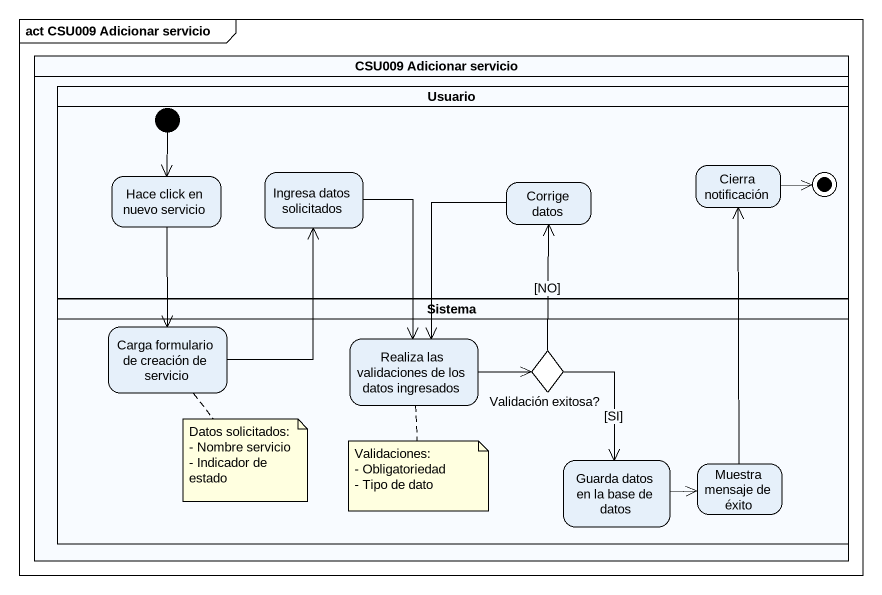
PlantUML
@startuml
mainframe act CSU009 Adicionar servicio
hide empty description
state "CSU009 Adicionar servicio" as CSU009_Adicionar_servicio <<partition>> {
  state Usuario <<partition>> {
    state "Hace click en nuevo servicio" as Hace_click_en_nuevo_servicio
    state "Ingresa datos solicitados" as Ingresa_datos_solicitados
    state "Corrige datos" as Corrige_datos
    state "Cierra notificación" as Cierra_notificación
    [*] --> Hace_click_en_nuevo_servicio
    Cierra_notificación -right-> [*]
  }
  state Sistema <<partition>> {
    state "Carga formulario de creación de servicio" as Carga_formulario_de
    state "Realiza las validaciones de los datos ingresados" as Realiza_las_validaciones_de
    state "Validación exitosa?" as Validación_exitosa <<choice>>
    state "Guarda datos en la base de datos" as Guarda_datos_en_la_base_de
    state "Muestra mensaje de éxito" as Muestra_mensaje_de_éxito
  }
}
Hace_click_en_nuevo_servicio --> Carga_formulario_de
Ingresa_datos_solicitados --> Realiza_las_validaciones_de
Corrige_datos --> Realiza_las_validaciones_de
Carga_formulario_de -up-> Ingresa_datos_solicitados
Realiza_las_validaciones_de -right-> Validación_exitosa
Validación_exitosa -up-> Corrige_datos : [NO]
Validación_exitosa --> Guarda_datos_en_la_base_de : [SI]
Guarda_datos_en_la_base_de -right-> Muestra_mensaje_de_éxito
Muestra_mensaje_de_éxito -up-> Cierra_notificación
note bottom of Carga_formulario_de
  Datos solicitados:
  - Nombre servicio
  - Indicador de estado
end note
note bottom of Realiza_las_validaciones_de
  Validaciones:
  - Obligatoriedad
  - Tipo de dato
end note
@enduml
